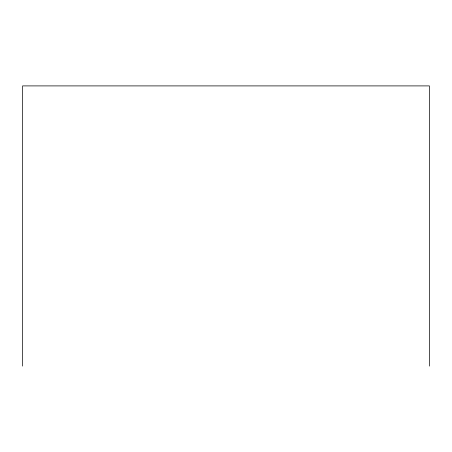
<?xml version="1.0" encoding="UTF-8"?>
<svg xmlns="http://www.w3.org/2000/svg" width="452" height="452" viewBox="0 0 452 452"><rect width="100%" height="100%" fill="white"/><g stroke="black" fill="none" stroke-linecap="round" stroke-linejoin="round"><path stroke-width="0.68" d="M429.4 366.097L429.4 85.903L22.6 85.903L22.6 366.097"/></g></svg>
